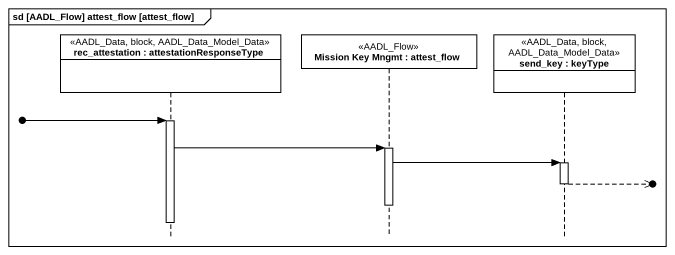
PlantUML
@startuml
mainframe sd [AADL_Flow] attest_flow [attest_flow]
hide footbox
participant "rec_attestation : attestationResponseType" as rec_attestation <<AADL_Data, block, AADL_Data_Model_Data>>
participant "Mission Key Mngmt : attest_flow" as Mission_Key_Mngmt <<AADL_Flow>>
participant "send_key : keyType" as send_key <<AADL_Data, block, AADL_Data_Model_Data>>

[o-> rec_attestation
activate rec_attestation
rec_attestation -> Mission_Key_Mngmt
activate Mission_Key_Mngmt
Mission_Key_Mngmt -> send_key
activate send_key
send_key -->>o]
deactivate send_key
deactivate Mission_Key_Mngmt
deactivate rec_attestation
@enduml
